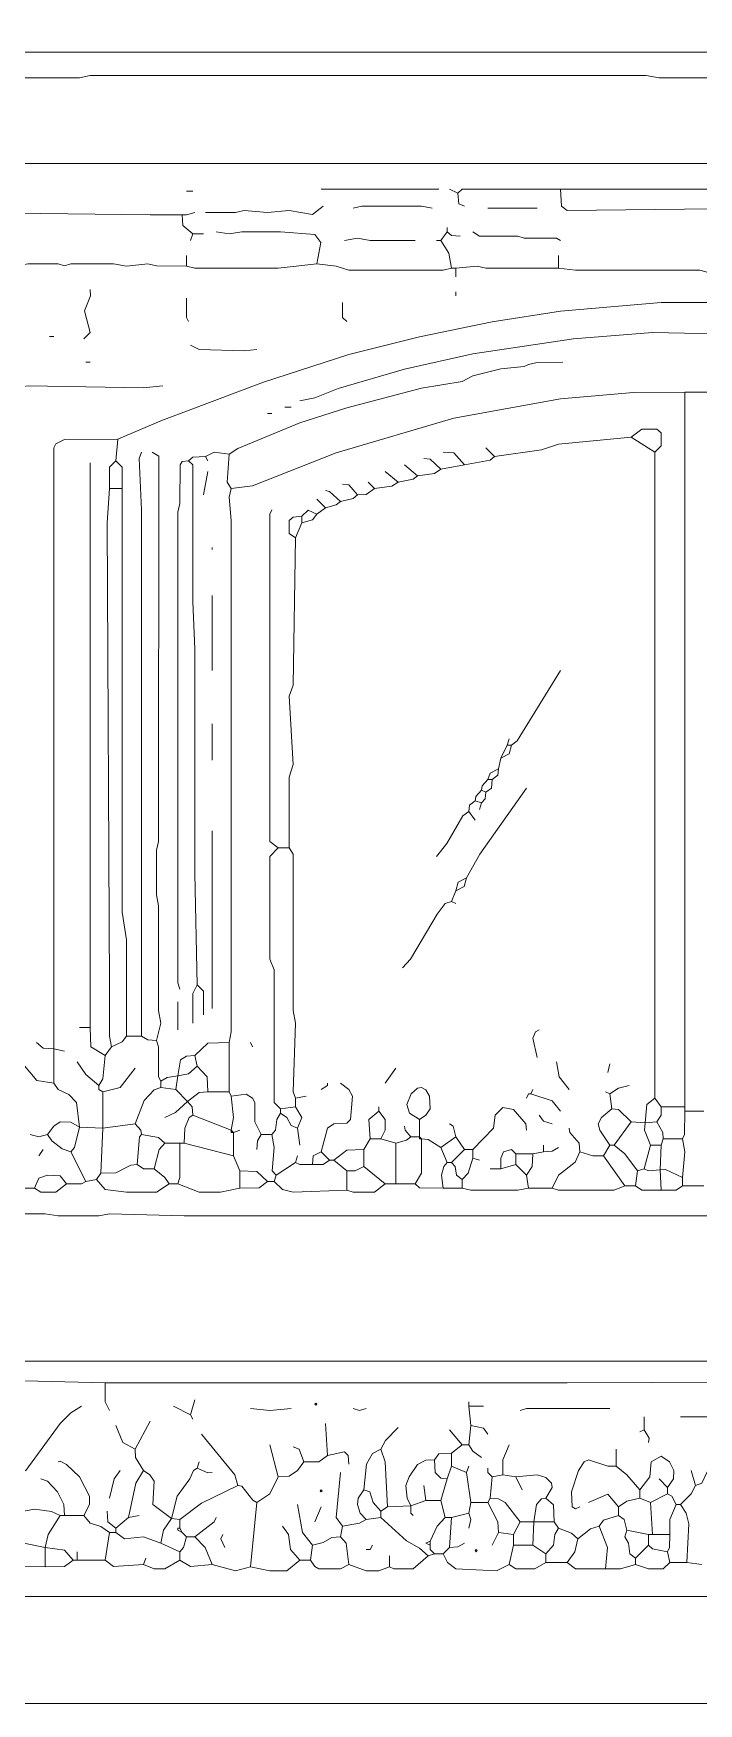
# Model space of a CAD drawing. Header units: millimetres. Extents: x 11 to 20000, y -4 to 8232.
# Drawn here: x 13422 to 14595, y -4 to 2940 of the extents above; entities that cross this region are included whole.
import ezdxf

# ---------------------------------------------------------------- set-up
doc = ezdxf.new("R2010")
doc.units = ezdxf.units.MM
for name, color, linetype, lineweight, true_color in [('ARCHITECTURE', 7, 'Continuous', 13, 0x000000), ('MASONRY_AND_ARCH', 7, 'Continuous', 13, 0x000000), ('PLANTING', 7, 'Continuous', 13, 0x000000)]:
    doc.layers.add(name, color=color, linetype=linetype, lineweight=lineweight, true_color=true_color)

msp = doc.modelspace()

# ---------------------------------------------------------------- linework, layer by layer
at = {"layer": 'ARCHITECTURE', "color": 7, "lineweight": 13, "true_color": 0x000000}
for points in [[(12134.2379, 184.76527), (12156.86233, 188.5379), (12179.48676, 184.77217), (16097.28507, 184.76527), (16123.68213, 180.99548), (16191.55543, 181.14321), (16206.63462, 184.76041), (17153.09389, 184.76527), (17171.9457, 180.99548)], [(12134.2379, -3.7707), (12153.09242, -3.7707), (17149.32127, -3.7707), (17168.17308, -3.7707)]]:
    msp.add_lwpolyline(points, dxfattribs=at)
at = {"layer": 'MASONRY_AND_ARCH', "color": 7, "lineweight": 13, "true_color": 0x000000}
for points in [[(13220.35848, 2941.17647), (13221.26018, 2907.23982), (13227.90781, 2892.30486), (13254.1474, 2879.78846), (13271.94559, 2861.99095), (13299.24842, 2794.11765), (13304.37161, 2718.7026), (13314.47964, 2708.59457), (13382.35294, 2711.16143), (13397.43631, 2711.16143), (15309.20249, 2711.16143), (15331.82692, 2711.16143), (15659.88122, 2711.16143), (15678.73303, 2711.16143), (15874.81335, 2707.53891), (15885.96946, 2712.21799), (15889.73925, 2718.7095), (15894.72149, 2809.20034), (15931.52081, 2865.76143), (15960.33428, 2892.16335), (15968.91787, 2944.94695)], [(13303.16742, 2911.01029), (13329.56301, 2907.23982), (15874.81335, 2907.23982), (15889.89253, 2907.23982)], [(15859.72851, 2869.53269), (15833.33145, 2861.99095), (15674.96041, 2861.99717), (15652.33597, 2865.76143), (15584.46267, 2865.61369), (15565.61086, 2861.99095), (15493.96493, 2862.13869), (15475.11312, 2865.76143), (15365.76357, 2865.7552), (15346.90611, 2861.99717), (15237.55656, 2861.99717), (15214.93213, 2865.76143), (15173.45588, 2865.61369), (15158.37104, 2861.99717), (14524.88688, 2861.99717), (14502.26244, 2865.76143), (13521.8707, 2865.7552), (13503.01618, 2861.99717), (13352.18744, 2861.99785), (13329.56301, 2869.53269)], [(13702.86618, 2662.14152), (13691.55396, 2662.14152)], [(14136.50034, 2665.91256), (14113.8759, 2665.91256), (13936.65848, 2665.91256), (13929.11052, 2665.91278)], [(14170.43699, 2658.37104), (14155.35486, 2665.91256)], [(14170.43699, 2658.37104), (14177.9862, 2665.91256), (14302.41369, 2665.91256), (14321.26697, 2665.91256), (14351.43247, 2665.91256)], [(14170.43699, 2658.37104), (14171.64106, 2639.67172), (14181.74921, 2635.74661)], [(14913.27342, 2665.91256), (14894.41889, 2665.91256), (14845.40011, 2665.91256), (14807.69231, 2665.91256), (14630.46799, 2665.91256), (14607.84355, 2665.91256), (14551.28247, 2665.91256), (14532.42794, 2665.91256), (14445.70136, 2665.91256), (14419.30577, 2665.91256), (14370.28699, 2665.91256), (14351.43247, 2665.91256)], [(14913.27342, 2631.9759), (14894.41889, 2631.9759), (14841.62896, 2631.9759), (14830.31674, 2631.9759), (14819.00452, 2631.9759), (14754.90238, 2631.9759), (14739.819, 2631.9759), (14724.73563, 2631.9759), (14362.74468, 2628.3595), (14352.63654, 2635.75351), (14351.43247, 2665.91256)], [(13288.08405, 2624.43439), (13627.45057, 2620.66369), (13642.53394, 2620.66369), (13657.61731, 2620.66369), (13684.01165, 2620.66369)], [(13706.63609, 2624.43439), (13691.56086, 2620.66369), (13684.01165, 2620.66369)], [(13702.86618, 2586.72726), (13685.21572, 2601.80995), (13684.01165, 2620.66369)], [(13932.88043, 2635.74661), (13914.02715, 2620.81855), (13872.54943, 2628.19864), (13834.84163, 2624.44061), (13793.36391, 2628.19174), (13778.28054, 2624.58213), (13725.49061, 2624.43439)], [(13985.67161, 2631.97613), (14000.75373, 2635.74661), (14106.33484, 2635.74038), (14125.18812, 2631.97613)], [(14309.95475, 2631.97613), (14223.22817, 2631.97613)], [(14151.58371, 2590.49774), (14151.58371, 2598.03948)], [(13702.86618, 2586.72726), (13699.09502, 2575.41505)], [(13702.86618, 2586.72726), (13721.71946, 2586.72726)], [(13921.56821, 2533.93665), (13928.80814, 2571.64378), (13917.7983, 2585.52308), (13857.46606, 2590.49152), (13789.59276, 2590.35), (13766.96833, 2586.72726), (13744.34389, 2590.49774)], [(13970.58824, 2575.41505), (13993.21267, 2579.18552), (14015.8371, 2575.42127), (14095.02262, 2575.41505)], [(14132.73043, 2575.41505), (14140.27149, 2575.41505)], [(14151.58371, 2590.49774), (14140.27149, 2575.41505)], [(14140.27149, 2575.41505), (14154.15079, 2552.79061), (14159.12477, 2526.39491)], [(14151.58371, 2590.49774), (14159.13167, 2584.15396), (14174.20814, 2582.956)], [(14351.43247, 2575.41505), (14343.8845, 2579.03778), (14287.33032, 2579.33326), (14276.0181, 2582.80826), (14208.1448, 2583.11063), (14196.83258, 2590.49774)], [(13389.894, 2530.16618), (13412.51844, 2533.93665), (13465.30962, 2533.78891), (13476.62183, 2530.46233), (13487.93405, 2533.78891), (13563.34842, 2533.93043), (13585.97285, 2530.16618), (13623.68066, 2533.93043), (13638.76278, 2530.31391), (13691.55396, 2530.16618)], [(13691.55396, 2549.01934), (13691.55396, 2530.16618)], [(13921.56821, 2533.93665), (13853.69491, 2526.40113), (13706.63609, 2526.40113), (13691.55396, 2530.16618)], [(13921.56821, 2533.93665), (13955.50486, 2530.01765), (13978.1293, 2522.63066), (14144.04265, 2522.63066), (14159.12477, 2526.39491)], [(14347.66256, 2526.39491), (14347.66256, 2549.01934)], [(14166.66708, 2526.39491), (14159.12477, 2526.39491)], [(14347.66256, 2526.39491), (14219.45701, 2526.40113), (14204.37364, 2530.01154), (14166.66708, 2526.39491)], [(14166.66708, 2526.39491), (14166.66708, 2511.31222)], [(14611.61346, 2518.85396), (14596.53133, 2522.61821), (14377.82805, 2522.63066), (14347.66256, 2526.39491)], [(13521.8707, 2488.68778), (13522.62466, 2477.37557), (13511.76267, 2450.98066), (13521.71606, 2413.27274), (13510.55848, 2401.96052)], [(13695.32387, 2432.1267), (13691.70181, 2439.67466), (13691.55396, 2473.60509)], [(14166.66708, 2484.91731), (14166.66708, 2477.37557)], [(15663.64819, 1168.92817), (15667.41391, 1180.24038), (15667.42081, 2209.65283), (15652.33597, 2223.53213), (15588.23529, 2224.88405), (15565.61086, 2229.56312), (15478.88575, 2268.93563), (15384.61538, 2302.87229), (15211.1595, 2359.42647), (15037.70781, 2405.58405), (14924.58563, 2431.97896), (14905.73111, 2432.27443), (14860.48224, 2443.29118), (14837.85781, 2443.58665), (14815.23337, 2450.83292), (14626.69683, 2466.06335), (14528.65803, 2465.91561), (14351.43247, 2450.83292), (14230.76923, 2431.97896), (14102.56369, 2405.58405), (13978.1293, 2374.51618), (13827.30057, 2325.48982), (13646.30509, 2257.475), (13570.88948, 2224.73631)], [(13966.81708, 2466.06335), (13966.97172, 2439.67466), (13974.35939, 2432.1267)], [(13457.76731, 2405.73179), (13450.22624, 2405.73179)], [(13699.09502, 2390.6483), (13714.17839, 2383.25577), (13793.36391, 2380.53405), (13815.98835, 2383.10735)], [(13891.40271, 2292.60962), (13917.7983, 2297.57726), (13959.27602, 2314.1776), (14076.16934, 2348.12115), (14196.83258, 2375.41787), (14374.0569, 2401.81278), (14513.57466, 2413.26652), (14683.25792, 2409.35452), (14826.54559, 2394.27183), (14879.33676, 2383.25509), (14920.81448, 2382.95962), (14973.60441, 2371.94287), (14992.45894, 2371.6474), (15086.72658, 2348.11425), (15203.61991, 2311.46278), (15211.1595, 2307.69231), (15263.95362, 2292.60962)], [(13514.32839, 2360.48292), (13521.8707, 2360.48292)], [(14355.20362, 2360.48292), (14309.95475, 2360.33518), (14294.87138, 2356.71165), (14287.33032, 2352.94118), (14245.8526, 2349.02217), (14196.83258, 2336.80204), (14177.9793, 2326.7009), (14106.33484, 2315.08631), (13974.35939, 2280.24095), (13891.40271, 2253.85226), (13782.0517, 2208.60339), (13766.96833, 2198.34061)], [(13137.25532, 2319.00452), (13280.54299, 2319.15226), (13333.33292, 2326.39163), (13386.1241, 2315.24027), (13412.51844, 2318.9983), (13616.13835, 2315.23405), (13650.075, 2319.00452)], [(14570.13575, 2307.69231), (14479.63801, 2307.54457), (14351.43247, 2296.23235), (14162.89593, 2262.2957), (13955.50486, 2201.05543), (13808.44604, 2142.83597), (13770.73948, 2138.00905)], [(14570.13575, 2307.69231), (14675.71686, 2307.68609), (14724.73563, 2303.7741), (14766.21459, 2296.52783), (14826.54559, 2292.46188), (14954.75113, 2269.83744), (15169.68326, 2212.36765), (15294.11765, 2167.11878), (15339.36652, 2146.60713), (15369.53054, 2141.77952)], [(14570.13575, 1048.2664), (14570.13575, 2307.69231)], [(13842.38269, 2269.98518), (13834.84163, 2269.98518)], [(13876.31934, 2281.2974), (13865.00713, 2281.2974)], [(14517.34581, 2202.11188), (14528.65758, 2213.4241), (14528.65758, 2236.04163), (14520.96097, 2242.38541), (14494.72138, 2242.53314), (14475.86686, 2228.50679)], [(13457.76731, 1150.07636), (13457.92195, 2209.65283), (13461.6931, 2217.04615), (13476.62183, 2224.58778), (13570.88948, 2224.73631)], [(13567.11957, 2187.02839), (13570.88948, 2224.73631)], [(14219.45701, 2209.65283), (14234.54038, 2194.57014)], [(14475.86686, 2228.50679), (14347.66256, 2216.13824), (14317.49581, 2206.03009), (14234.54038, 2194.57014)], [(14517.34581, 2202.11188), (14475.86686, 2228.50679)], [(13521.87025, 1187.78281), (13521.87025, 1199.09502), (13521.87025, 1236.80147), (13521.87025, 2168.17523), (13521.87025, 2183.25792)], [(13555.80735, 2138.00905), (13555.9621, 2175.71618), (13567.11957, 2187.02839)], [(13567.11957, 2187.02839), (13578.43133, 2175.71618), (13578.43133, 2138.00905)], [(13612.36844, 2202.11188), (13608.60419, 2190.79966), (13612.36799, 2100.30192), (13612.36799, 2077.67749), (13612.36799, 1964.55532), (13612.36799, 1945.70136), (13612.36799, 1821.26697), (13612.36799, 1798.64253), (13612.36799, 1383.86029), (13612.36799, 1274.51075), (13612.36799, 1255.65611), (13612.36799, 1244.34389), (13612.36799, 1172.70079)], [(13631.22172, 2202.11188), (13642.82941, 2194.86629), (13642.52704, 1515.8371), (13638.91052, 1500.75509), (13638.76968, 1421.56957), (13642.52704, 1402.71493), (13642.54084, 1217.94966), (13646.29819, 1195.32523), (13638.76278, 1165.15837)], [(13680.24174, 1255.65611), (13676.47749, 1266.96833), (13676.47749, 2096.53066), (13680.094, 2111.61414), (13680.39649, 2179.48054), (13684.16629, 2185.82432), (13695.32387, 2187.02839)], [(13725.49061, 2194.57014), (13702.86572, 2193.5138), (13695.32387, 2187.02839)], [(13710.40724, 1263.19853), (13706.63654, 1459.27602), (13706.63654, 1481.90045), (13706.63654, 1527.14932), (13706.63654, 1840.12093), (13706.63654, 1855.20362), (13702.86572, 1938.15962), (13702.86572, 1953.2431), (13702.86572, 2130.46731), (13702.86572, 2179.48054), (13695.32387, 2187.02839)], [(13725.49061, 2194.57014), (13740.57274, 2201.95724), (13766.96833, 2198.34061)], [(13729.26052, 2187.02839), (13725.49061, 2194.57014)], [(13770.73948, 2138.00905), (13763.35181, 2149.32127), (13766.96833, 2198.34061)], [(14098.79378, 2160.63348), (14076.16934, 2179.48744)], [(14140.27149, 2171.9457), (14121.41821, 2189.59548), (14110.106, 2190.79966)], [(14140.27149, 2171.9457), (14181.74921, 2179.48744)], [(14181.74921, 2179.48744), (14162.89593, 2200.90769), (14144.04265, 2202.11188)], [(14181.74921, 2179.48744), (14226.99118, 2188.22636), (14234.54038, 2194.57014)], [(14517.34581, 2202.11188), (14517.34581, 1063.34842)], [(13721.71946, 2126.69683), (13729.26052, 2168.17523)], [(14012.06595, 2149.32127), (14023.37817, 2138.00905)], [(14064.85713, 2149.32127), (14053.54491, 2141.93416), (14023.37817, 2138.00905)], [(14064.85713, 2149.32127), (14042.23269, 2168.17523)], [(14098.79378, 2160.63348), (14091.24457, 2154.28971), (14064.85713, 2149.32127)], [(14140.27149, 2171.9457), (14128.95928, 2164.5586), (14098.79378, 2160.63348)], [(13555.80735, 2138.00905), (13552.0362, 2077.67749), (13555.8069, 1259.4259), (13555.8069, 1221.71946), (13555.8069, 1172.70079), (13559.57726, 1153.84615)], [(13555.80735, 2138.00905), (13578.43133, 2138.00905)], [(13585.97285, 1172.70079), (13585.96595, 1342.38405), (13578.43869, 1391.40271), (13578.43133, 2111.61414), (13578.43133, 2138.00905)], [(13770.73948, 2138.00905), (13766.97523, 2122.92636), (13770.73258, 2081.44796), (13770.73948, 1180.24038), (13766.96833, 1161.38857)], [(13936.65158, 2134.23857), (13944.19955, 2133.03439), (13963.04717, 2115.38462)], [(13993.21267, 2126.69683), (13985.66471, 2120.34615), (13963.04717, 2115.38462)], [(13966.81708, 2145.55079), (13977.98145, 2144.34661), (13993.21267, 2126.69683)], [(13993.21267, 2126.69683), (14008.29604, 2127.75317), (14023.37817, 2138.00905)], [(13853.69491, 1504.52489), (13838.61233, 1515.8371), (13838.61233, 1534.69174), (13838.61233, 1564.85577), (13838.61233, 1583.71041), (13838.61233, 2092.75328), (13842.38269, 2100.30192)], [(13895.17342, 2088.98971), (13906.48609, 2100.14027), (13921.56821, 2092.76018)], [(13895.17342, 2077.67749), (13913.87941, 2082.65215), (13921.56821, 2092.76018)], [(13921.56821, 2119.15509), (13936.65158, 2104.0724)], [(13921.56821, 2092.76018), (13936.65158, 2104.0724)], [(13963.04717, 2115.38462), (13955.49796, 2109.03394), (13936.65158, 2104.0724)], [(13895.17342, 2088.98971), (13880.0974, 2087.78552), (13872.54898, 2081.44106), (13872.54898, 2058.83043), (13883.86165, 2051.28179)], [(13895.17342, 2077.67749), (13883.86165, 2051.28179)], [(13895.17342, 2077.67749), (13895.17342, 2088.98971)], [(13736.80238, 2034.31369), (13736.80238, 2032.42839), (13736.80238, 2030.54299)], [(13872.54898, 1504.52489), (13872.54898, 1628.95928), (13880.0905, 1651.58371), (13872.54898, 1772.2483), (13880.0836, 1791.10011), (13883.86165, 2051.28179)], [(13736.80238, 1817.49717), (13736.80238, 1881.59853), (13736.80238, 1900.45249), (13736.80238, 1949.47183)], [(14264.70588, 1685.52036), (14274.82093, 1693.06765), (14351.43247, 1817.49717)], [(13736.80238, 1659.12613), (13736.80238, 1723.22681)], [(14257.16482, 1685.52036), (14245.8526, 1662.89593)], [(14264.70588, 1685.52036), (14260.77998, 1670.44321), (14245.8526, 1662.89593)], [(14260.93473, 1696.83258), (14257.16482, 1685.52036)], [(14264.70588, 1685.52036), (14257.16482, 1685.52036)], [(14245.8526, 1662.89593), (14242.08145, 1644.04129)], [(14223.22817, 1625.18948), (14213.12014, 1613.88213), (14211.91595, 1606.33484)], [(14219.45701, 1602.56505), (14229.56505, 1610.11222), (14230.76923, 1625.18948)], [(14223.22817, 1625.18948), (14227.15271, 1636.49412), (14242.08145, 1644.04129)], [(14223.22817, 1625.18948), (14230.76923, 1625.18948)], [(14230.76923, 1625.18948), (14240.87726, 1632.73665), (14242.08145, 1644.04129)], [(14291.10147, 1610.10464), (14209.20113, 1493.21267), (14185.52036, 1451.7336)], [(14200.60373, 1587.4802), (14201.80792, 1595.02885), (14211.91595, 1606.33484)], [(14219.45701, 1602.56505), (14211.91595, 1606.33484)], [(14211.91595, 1583.71041), (14218.25984, 1591.25769), (14219.45701, 1602.56505)], [(14189.29152, 1568.62839), (14179.03575, 1561.07907), (14150.53428, 1512.06731), (14132.73043, 1489.44287)], [(14189.29152, 1568.62839), (14190.4957, 1579.93303), (14200.60373, 1587.4802)], [(14189.29152, 1568.62839), (14200.60373, 1553.54355)], [(14211.91595, 1583.71041), (14200.60373, 1587.4802)], [(14208.1448, 1572.39819), (14211.91595, 1583.71041)], [(13736.80238, 1534.69174), (13736.80238, 1493.21267), (13736.80238, 1478.13066), (13736.80238, 1221.71946)], [(13853.69491, 1504.52489), (13872.54898, 1504.52489)], [(14166.66708, 1429.10916), (14170.59163, 1444.18643), (14185.52036, 1451.7336)], [(14166.66708, 1429.10916), (14181.59446, 1436.65848), (14185.52036, 1451.7336)], [(14159.12477, 1410.25735), (14166.66708, 1429.10916)], [(14159.12477, 1410.25735), (14147.96029, 1406.33145), (14133.78688, 1387.63292), (14086.42523, 1308.4474), (14072.39819, 1293.36256)], [(14166.66708, 1406.48473), (14159.12477, 1410.25735)]]:
    msp.add_lwpolyline(points, dxfattribs=at)
at = {"layer": 'PLANTING', "color": 7, "lineweight": 13, "true_color": 0x000000}
for points in [[(13853.69491, 1504.52489), (13838.61233, 1489.44287), (13838.61233, 1308.4474), (13846.14695, 1289.59276), (13846.30848, 1055.81357), (13857.46606, 1044.49378)], [(13872.54898, 1504.52489), (13880.0836, 1493.21267), (13880.0974, 1217.94966), (13883.86165, 1195.32523), (13880.0974, 1074.66063), (13883.86165, 1063.34842)], [(13710.40724, 1263.19853), (13703.01403, 1248.11369), (13702.86618, 1195.32523)], [(13721.71946, 1210.40724), (13721.56482, 1251.88631), (13710.40724, 1263.19853)], [(13676.47059, 1184.01301), (13676.47059, 1233.03167)], [(13521.87025, 1187.78281), (13503.01618, 1187.78281)], [(13521.87025, 1187.78281), (13523.07489, 1153.85238), (13548.26505, 1138.76414)], [(14313.7259, 1184.01301), (14307.23303, 1180.0871), (14302.56154, 1168.92817), (14309.95475, 1134.99152)], [(13404.97738, 1168.92817), (13389.9009, 1172.53846), (13383.55713, 1168.77489), (13383.40928, 1153.84615), (13390.95034, 1138.76414), (13427.74955, 1094.71867), (13457.76731, 1089.74265)], [(13457.76731, 1150.07636), (13438.91403, 1151.27975), (13427.60181, 1161.38857)], [(13457.76731, 1150.07636), (13476.62183, 1146.30373)], [(13457.76731, 1150.07636), (13457.76731, 1089.74265)], [(13559.57726, 1153.84615), (13548.26505, 1138.76414)], [(13585.97285, 1172.70079), (13578.28269, 1162.44355), (13559.57726, 1153.84615)], [(13585.97285, 1172.70079), (13612.36799, 1172.70079)], [(13612.36799, 1172.70079), (13623.68756, 1166.35633), (13638.76278, 1165.15837)], [(13638.76278, 1165.15837), (13642.3862, 1153.84615), (13642.68167, 1101.06244), (13646.30509, 1093.51527)], [(13766.96833, 1161.38857), (13729.26052, 1160.18371), (13706.63609, 1138.76414)], [(13766.96833, 1161.38857), (13766.96833, 1074.66063)], [(13808.44604, 1153.84615), (13804.67613, 1161.38857)], [(13536.95283, 1085.97285), (13514.48303, 1104.82749), (13499.24627, 1127.45192)], [(13536.95283, 1085.97285), (13544.3405, 1097.28507), (13548.26505, 1138.76414)], [(13676.47059, 1102.94118), (13681.44593, 1131.0733), (13691.55396, 1137.70701), (13706.63609, 1138.76414)], [(13710.40724, 1119.9095), (13695.17602, 1106.03088), (13676.47059, 1102.94118)], [(13710.40724, 1119.9095), (13706.63609, 1138.76414)], [(13729.26052, 1074.66063), (13728.20407, 1101.05486), (13710.40724, 1119.9095)], [(14366.51584, 1078.43043), (14348.85984, 1101.05486), (14343.8914, 1127.45192)], [(14438.16029, 1123.6793), (14434.38914, 1108.59729)], [(13503.01618, 1012.44344), (13498.04219, 1055.806), (13484.1629, 1069.83371), (13465.31652, 1078.58575), (13457.76731, 1089.74265)], [(13601.05622, 1116.13971), (13574.66063, 1082.35633), (13544.49514, 1074.66063)], [(13646.30509, 1093.51527), (13657.61731, 1099.85769), (13676.47059, 1102.94118)], [(13646.30509, 1093.51527), (13646.30509, 1082.20305)], [(13672.69943, 1078.43043), (13676.47059, 1102.94118)], [(13929.11052, 1078.43043), (13940.42274, 1085.97285), (13940.42274, 1089.74265)], [(13963.04717, 1089.74265), (13977.98145, 1078.42557), (13984.61527, 1067.11821), (13980.69627, 1025.64683), (13974.35249, 1019.30441), (13951.73495, 1017.94491), (13940.57749, 1010.55226), (13929.11052, 969.08088)], [(14061.08597, 1116.13971), (14042.23269, 1089.74265)], [(13536.95283, 1085.97285), (13536.95283, 1078.43043), (13544.49514, 1074.66063)], [(13544.49514, 1074.66063), (13544.49514, 1010.55713)], [(13601.05622, 1018.09955), (13617.19468, 1059.57862), (13634.99287, 1078.27715), (13646.30509, 1082.20305)], [(13672.69943, 1078.43043), (13646.30509, 1082.20305)], [(13693.43891, 1057.69231), (13672.69943, 1078.43043)], [(13693.43891, 1057.69231), (13714.17839, 1073.46267), (13729.26052, 1074.66063)], [(13729.26052, 1074.66063), (13766.96833, 1074.66063)], [(13770.73948, 1067.11821), (13766.96833, 1074.66063)], [(13823.52941, 999.24491), (13812.36493, 1021.86934), (13812.06256, 1055.806), (13808.29129, 1063.34152), (13797.13382, 1070.72851), (13770.73948, 1067.11821)], [(13770.73948, 1006.78733), (13774.50939, 1029.41176), (13770.73948, 1067.11821)], [(13902.71493, 1067.11821), (13883.86165, 1063.34842)], [(13883.86165, 1048.2664), (13883.86165, 1063.34842)], [(14298.64253, 1070.89084), (14294.87138, 1070.89084), (14291.10147, 1063.34842)], [(14298.64253, 1070.89084), (14302.41369, 1078.43043)], [(14298.64253, 1070.89084), (14336.35034, 1058.52149), (14351.43247, 1040.72398)], [(14430.61799, 1074.66063), (14438.16029, 1070.89084)], [(14438.16029, 1070.89084), (14453.24242, 1081.00441), (14472.09695, 1085.97285)], [(14438.16029, 1070.89084), (14441.9302, 1044.49378)], [(14500.37749, 1019.98586), (14503.46663, 1052.0362), (14517.34581, 1063.34842)], [(14528.65758, 1048.2664), (14517.34581, 1063.34842)], [(13693.43891, 1057.69231), (13672.69389, 1038.15136), (13653.84615, 1029.41176)], [(13702.86618, 1033.18156), (13696.3733, 1029.25713), (13688.83224, 1010.55713), (13687.78281, 984.1629)], [(13702.86618, 1033.18156), (13701.59446, 1048.33337), (13693.43891, 1057.69231)], [(13702.86618, 1033.18156), (13770.73948, 1006.78733)], [(13857.46606, 1036.95419), (13850.97455, 1025.64197), (13848.72783, 1006.79423), (13842.38269, 999.24491)], [(13857.46606, 1044.49378), (13883.86165, 1048.2664)], [(13857.46606, 1036.95419), (13857.46606, 1044.49378)], [(13857.46606, 1036.95419), (13868.62364, 1029.40486), (13876.47398, 1015.38541), (13887.63156, 1010.55713)], [(13887.63156, 1010.55713), (13895.32862, 1029.5595), (13883.86165, 1048.2664)], [(14030.92048, 1040.72398), (14013.27002, 1025.64197), (14015.8371, 991.70532)], [(14030.92048, 1048.2664), (14030.92048, 1040.72398)], [(14034.69038, 991.70532), (14042.07805, 1006.78733), (14042.07805, 1025.64197), (14030.92048, 1040.72398)], [(14196.83258, 972.85068), (14233.33631, 1010.55713), (14235.74457, 1033.18156), (14249.62251, 1046.91312), (14268.47704, 1043.29038), (14289.90294, 1018.09955), (14291.10147, 1006.78733)], [(14336.35034, 1018.09955), (14321.41471, 1022.92647), (14313.7259, 1033.18156)], [(14438.16029, 980.3931), (14420.4974, 1006.78733), (14417.64174, 1018.09955), (14423.22466, 1029.41176), (14441.9302, 1044.49378)], [(14475.86686, 1021.86934), (14453.24242, 1043.29038), (14441.9302, 1044.49378)], [(14521.11572, 1021.86934), (14528.65758, 1033.18156), (14528.65758, 1048.2664)], [(14570.13575, 1048.2664), (14528.65758, 1048.2664)], [(14566.36459, 991.70532), (14569.98801, 999.25249), (14570.13575, 1040.72398)], [(14570.13575, 1048.2664), (14570.13575, 1040.72398)], [(14604.0724, 1040.72398), (14570.13575, 1040.72398)], [(13446.45509, 999.24491), (13457.77421, 1014.32217), (13469.07952, 1021.71606), (13487.93405, 1020.81369), (13503.01618, 1012.44344)], [(13503.01618, 1012.44344), (13494.27794, 976.62805), (13487.93405, 969.08088)], [(13503.01618, 1012.44344), (13544.49514, 1010.55713)], [(13540.72398, 931.37161), (13544.49514, 1010.55713)], [(13544.49514, 1010.55713), (13601.05622, 1018.09955)], [(13601.05622, 1018.09955), (13611.16437, 1006.79355), (13612.36844, 999.24491)], [(13770.73948, 1006.78733), (13774.50939, 1003.01753)], [(13770.73948, 1006.78733), (13770.73948, 1003.01753), (13774.50939, 1003.01753)], [(13785.82161, 1006.78733), (13774.50939, 1003.01753)], [(13774.50939, 961.53846), (13774.50939, 1003.01753)], [(13887.63156, 1010.55713), (13891.40271, 980.3931)], [(14076.16934, 1014.32975), (14077.37353, 1006.78111), (14087.48156, 995.47511)], [(14102.56369, 1025.64197), (14102.56369, 995.47511)], [(14166.66708, 995.47511), (14161.69876, 1014.17443), (14155.35486, 1018.09955)], [(14366.51584, 1010.55713), (14367.72002, 1003.00995), (14384.16493, 984.1629), (14385.36912, 969.08088)], [(14475.86686, 1021.86934), (14445.70136, 980.3931)], [(14475.86686, 1021.86934), (14500.37749, 1019.98586)], [(14500.37749, 1019.98586), (14499.54491, 1006.79084), (14509.80351, 980.3931)], [(14521.11572, 1021.86934), (14500.37749, 1019.98586)], [(14521.11572, 1021.86934), (14531.37149, 1003.01753), (14532.42794, 991.70532)], [(13446.45509, 999.24491), (13431.37296, 995.47511), (13416.28959, 999.24491)], [(13438.91403, 972.85068), (13431.37296, 961.53846)], [(13446.45509, 999.24491), (13454.14525, 988.08111), (13472.85068, 973.90701), (13487.93405, 969.08088)], [(13604.82613, 946.45645), (13608.74502, 995.32048), (13612.36844, 999.24491)], [(13612.36844, 999.24491), (13642.53394, 994.27025), (13653.84615, 984.1629)], [(13634.99287, 938.91403), (13643.73111, 972.85068), (13653.84615, 984.1629)], [(13680.24174, 984.1629), (13653.84615, 984.1629)], [(13680.24174, 984.1629), (13680.094, 923.83201), (13676.47059, 912.5198)], [(13687.78281, 984.1629), (13680.24174, 984.1629)], [(13687.78281, 984.1629), (13774.50939, 961.53846)], [(13815.98835, 972.85068), (13817.0448, 987.93269), (13823.52941, 999.24491)], [(13823.52941, 999.24491), (13842.38269, 999.24491)], [(13842.38269, 999.24491), (13846.14695, 976.62048), (13842.53733, 935.1491), (13849.925, 927.60181)], [(13951.73495, 953.99604), (13974.35939, 971.65271), (14004.52489, 972.85068)], [(14004.52489, 972.85068), (14015.8371, 991.70532)], [(14004.52489, 972.85068), (14004.52489, 942.68382)], [(14034.69038, 991.70532), (14015.8371, 991.70532)], [(14034.69038, 991.70532), (14061.08597, 984.1629)], [(14061.08597, 984.1629), (14079.93235, 989.12376), (14087.48156, 995.47511)], [(14061.08597, 984.1629), (14061.08597, 912.5198)], [(14087.48156, 995.47511), (14102.56369, 995.47511)], [(14095.02262, 912.5198), (14106.1802, 931.37161), (14106.33484, 991.70532)], [(14106.33484, 991.70532), (14102.56369, 995.47511)], [(14106.33484, 991.70532), (14102.56369, 991.70532), (14102.56369, 995.47511)], [(14140.27149, 976.62048), (14117.64706, 990.50045), (14106.33484, 991.70532)], [(14166.66708, 995.47511), (14140.27149, 976.62048)], [(14151.58371, 950.22624), (14140.27149, 976.62048)], [(14159.12477, 950.22624), (14181.74921, 972.85068)], [(14166.66708, 995.47511), (14181.74921, 972.85068)], [(14181.74921, 972.85068), (14196.83258, 972.85068)], [(14196.83258, 972.85068), (14196.83258, 957.76867)], [(14245.8526, 938.91403), (14246.00045, 957.76867), (14250.67885, 968.92557), (14264.69898, 972.69604), (14272.24695, 965.30826)], [(14321.26697, 969.08088), (14321.26697, 980.3931)], [(14321.26697, 969.08088), (14336.35034, 970.13654), (14347.66256, 976.62048)], [(14438.16029, 980.3931), (14426.84808, 961.53846)], [(14438.16029, 980.3931), (14445.70136, 980.3931)], [(14445.70136, 980.3931), (14464.40679, 965.30339), (14487.17907, 935.14423)], [(14498.49129, 938.91403), (14509.80351, 980.3931)], [(14528.65803, 980.3931), (14509.80351, 980.3931)], [(14528.65803, 980.3931), (14526.77183, 937.02771)], [(14528.65803, 980.3931), (14532.42794, 991.70532)], [(14532.42794, 991.70532), (14566.36459, 991.70532)], [(14566.36459, 923.83201), (14570.13575, 969.08088), (14566.36459, 991.70532)], [(13514.32839, 916.28959), (13487.93405, 969.08088)], [(13540.72398, 931.37161), (13567.11957, 931.52692), (13593.51391, 945.39932), (13604.82613, 946.45645)], [(13634.99287, 938.91403), (13616.13835, 939.06867), (13604.82613, 946.45645)], [(13785.82161, 935.14423), (13774.50939, 961.53846)], [(13883.86165, 950.22624), (13849.925, 927.60181)], [(13883.86165, 950.22624), (13887.63156, 961.53846)], [(13883.86165, 950.22624), (13891.40962, 946.60351), (13914.02715, 946.45645)], [(13914.02715, 946.45645), (13915.23133, 961.53156), (13929.11052, 969.08088)], [(13914.02715, 946.45645), (13932.88043, 946.60973), (13944.19265, 953.99604)], [(13929.11052, 969.08088), (13944.19265, 953.99604)], [(13951.73495, 953.99604), (13944.19265, 953.99604)], [(13974.35939, 935.14423), (13951.73495, 953.99604)], [(13974.35939, 935.14423), (13989.44152, 935.29751), (14004.52489, 942.68382)], [(14004.52489, 942.68382), (14042.23269, 912.5198)], [(14144.04265, 904.97738), (14141.46867, 927.60181), (14145.23993, 942.67896), (14151.58371, 950.22624)], [(14159.12477, 950.22624), (14151.58371, 950.22624)], [(14159.12477, 950.22624), (14165.46991, 942.67896), (14167.87127, 927.60871), (14177.9793, 920.05939)], [(14196.83258, 957.76867), (14188.08744, 931.37161), (14177.9793, 920.05939)], [(14208.1448, 953.99604), (14196.83258, 957.76867)], [(14272.24695, 946.45645), (14245.8526, 938.91403)], [(14302.41369, 965.30826), (14272.24695, 965.30826)], [(14272.24695, 946.45645), (14272.24695, 965.30826)], [(14272.24695, 946.45645), (14291.10147, 927.60181)], [(14302.41369, 965.30826), (14301.35735, 942.68382), (14291.10147, 927.60181)], [(14321.26697, 969.08088), (14302.41369, 965.30826)], [(14336.35034, 904.97738), (14347.81041, 927.59559), (14376.77172, 950.37398), (14385.36912, 969.08088)], [(14385.36912, 969.08088), (14407.99355, 961.6862), (14426.84808, 961.53846)], [(14464.55464, 908.74717), (14426.84808, 961.53846)], [(13480.39174, 912.5198), (13469.07952, 926.39695), (13446.45509, 927.45407), (13431.52771, 922.63337), (13423.83066, 904.97738)], [(13480.39174, 912.5198), (13506.78043, 912.66686), (13514.32839, 916.28959)], [(13514.32839, 916.28959), (13533.18292, 920.05939)], [(13540.72398, 931.37161), (13533.18292, 920.05939)], [(13661.38722, 912.5198), (13638.76278, 897.58337), (13585.97285, 897.58337), (13548.26505, 902.41097), (13533.18292, 920.05939)], [(13661.38722, 912.5198), (13653.83925, 923.82443), (13634.99287, 938.91403)], [(13785.82161, 935.14423), (13815.98835, 933.93937), (13834.84163, 916.28959)], [(13785.82161, 935.14423), (13785.82161, 904.97738)], [(13785.82161, 904.97738), (13819.75826, 905.13201), (13834.84163, 916.28959)], [(13846.15385, 916.28959), (13834.84163, 916.28959)], [(13846.15385, 916.28959), (13849.925, 927.60181)], [(13974.35939, 901.20758), (13880.0905, 897.58337), (13861.23722, 902.41097), (13846.15385, 916.28959)], [(13974.35939, 901.20758), (13974.35939, 935.14423)], [(14177.9793, 904.97738), (14177.9793, 920.05939)], [(14245.8526, 938.91403), (14226.99808, 938.91403)], [(14294.87138, 904.97738), (14291.10147, 927.60181)], [(14483.40916, 908.74717), (14487.17907, 935.14423)], [(14498.49129, 938.91403), (14487.17907, 935.14423)], [(14526.77183, 937.02771), (14506.0405, 935.29129), (14498.49129, 938.91403)], [(14526.77183, 937.02771), (14536.13145, 937.64219), (14566.36459, 923.83201)], [(14526.77183, 937.02771), (14528.65803, 901.20758)], [(14566.36459, 908.74717), (14566.36459, 923.83201)], [(13423.83066, 904.97738), (13378.58179, 904.97738)], [(13480.39174, 912.5198), (13461.53846, 897.59027), (13435.14287, 897.59027), (13423.83066, 904.97738)], [(13661.38722, 912.5198), (13676.47059, 912.5198)], [(13785.82161, 904.97738), (13751.88495, 897.58337), (13714.17839, 897.58337), (13676.47059, 912.5198)], [(13974.35939, 901.20758), (13985.67161, 897.58337), (14023.37817, 897.59027), (14042.23269, 912.5198)], [(14042.23269, 912.5198), (14061.08597, 912.5198)], [(14095.02262, 912.5198), (14061.08597, 912.5198)], [(14095.02262, 912.5198), (14102.57059, 905.13201), (14144.04265, 904.97738)], [(14144.04265, 904.97738), (14177.9793, 904.97738)], [(14294.87138, 904.97738), (14276.0181, 901.20758), (14193.06143, 901.35464), (14177.9793, 904.97738)], [(14336.35034, 904.97738), (14294.87138, 904.97738)], [(14336.35034, 904.97738), (14347.66256, 901.21244), (14445.70136, 901.21244), (14464.55464, 908.74717)], [(14464.55464, 908.74717), (14483.40916, 908.74717)], [(14528.65803, 901.20758), (14494.72138, 901.36086), (14483.40916, 908.74717)], [(14566.36459, 908.74717), (14555.05238, 901.36086), (14528.65803, 901.20758)], [(14566.36459, 908.74717), (14604.0724, 908.74717)], [(13344.64514, 855.95871), (13359.72851, 859.72851), (13442.68518, 859.72229), (13465.30962, 855.95871), (13536.95283, 856.10577), (13555.80735, 859.72851), (13687.78281, 855.95781), (13710.40724, 855.95781), (13831.07048, 855.95781), (13853.69491, 855.95781), (13891.40271, 855.95781), (13989.44152, 855.95781), (14012.06595, 855.95781), (14106.33484, 855.95781), (14125.18812, 855.95781), (15742.83371, 855.95781), (15761.69118, 855.95781), (15784.31561, 855.95781)], [(13367.26957, 595.77771), (13386.1241, 599.54751), (15761.69118, 599.54751), (15776.77036, 595.77771)], [(13548.26505, 561.84016), (13382.35294, 565.7655), (13372.24491, 573.15814), (13367.26957, 595.77771)], [(13548.26505, 561.84016), (14196.83258, 561.84016), (14219.45701, 561.84016), (14343.8914, 561.84016), (14362.74468, 561.84016), (15418.55204, 565.60464), (15433.63688, 561.84106)], [(13548.26505, 561.84016), (13548.41278, 527.90441), (13555.80735, 512.81957)], [(13706.63609, 531.67421), (13699.09502, 505.27998)], [(13382.35294, 395.9276), (13408.59943, 407.38824), (13469.22862, 490.19514), (13487.93405, 508.90204), (13506.78733, 520.36199)], [(13699.09502, 505.27998), (13668.92952, 520.36199)], [(13699.09502, 505.27998), (13702.86618, 497.73756)], [(13876.31934, 516.59219), (13838.61278, 512.83337), (13804.67613, 516.59219)], [(14008.29604, 516.59219), (13996.98382, 512.83337), (13985.67161, 516.59219)], [(14189.29152, 527.90441), (14189.29152, 520.36199)], [(14215.68586, 520.36199), (14189.29152, 520.36199)], [(14193.06143, 486.42534), (14189.29152, 520.36199)], [(14438.16029, 516.59219), (14291.10147, 516.58529), (14279.78925, 512.81957)], [(14498.49129, 501.50735), (14498.49129, 478.88292)], [(14630.46799, 501.50735), (14562.59468, 501.50735)], [(13601.05622, 444.94627), (13579.62907, 456.4069), (13567.11957, 486.42534)], [(13601.05622, 444.94627), (13627.45057, 493.96776)], [(13717.9483, 471.34333), (13777.22421, 399.6974), (13782.0517, 380.84559)], [(13940.42274, 433.63405), (13936.65158, 490.19514)], [(14034.69038, 444.94627), (14042.38054, 460.03111), (14064.85713, 482.65554)], [(14177.9793, 452.48869), (14155.35486, 478.88292)], [(14193.06143, 486.42534), (14189.29152, 452.48869)], [(14193.06143, 486.42534), (14215.67896, 481.45068), (14223.22817, 471.34333)], [(14490.95023, 475.11312), (14498.49129, 478.88292)], [(14506.0336, 456.25848), (14507.54989, 463.80781), (14498.49129, 478.88292)], [(13601.05622, 444.94627), (13602.11267, 429.86425), (13616.13835, 407.23982)], [(13838.61278, 452.48869), (13853.69491, 395.9276)], [(13898.94378, 422.32183), (13890.34638, 444.79299), (13880.0905, 448.71889)], [(14004.52489, 373.30317), (14009.35249, 418.55204), (14019.75611, 437.25826), (14034.69038, 444.94627)], [(14034.69038, 444.94627), (14042.08495, 422.32183), (14046.0026, 343.13631)], [(14177.9793, 452.48869), (14159.12477, 437.40667)], [(14177.9793, 452.48869), (14189.29152, 452.48869)], [(14211.91595, 429.86425), (14196.83948, 441.18269), (14189.29152, 452.48869)], [(14260.93473, 452.48869), (14249.77715, 426.09446), (14249.62251, 399.6974)], [(14449.47251, 444.94627), (14449.47251, 414.78224)], [(13510.55848, 328.0543), (13520.81437, 346.90894), (13520.81437, 361.99095), (13502.86143, 395.9276), (13480.39174, 417.5026), (13469.23416, 423.84638), (13465.30962, 422.32183)], [(13710.40724, 411.00962), (13714.17839, 422.32183)], [(13898.94378, 422.32183), (13887.62602, 407.38756), (13872.54943, 397.12557), (13853.69491, 395.9276)], [(13940.42274, 433.63405), (13925.33937, 422.47715), (13898.94378, 422.32183)], [(13940.42274, 433.63405), (13970.58133, 439.96538), (13976.92511, 433.62919), (13978.1293, 418.55204)], [(14128.95928, 426.09446), (14113.8759, 425.03733), (14098.94163, 417.4957), (14084.619, 395.9276), (14078.27523, 380.84559), (14080.99559, 358.21697), (14087.48156, 345.02262)], [(14128.95928, 426.09446), (14136.50724, 436.20181), (14159.12477, 437.40667)], [(14128.95928, 426.09446), (14130.16346, 403.47002), (14140.27149, 393.3612), (14151.58371, 392.15781)], [(14151.58371, 392.15781), (14159.12477, 414.78224)], [(14159.12477, 437.40667), (14159.12477, 414.78224)], [(14159.12477, 414.78224), (14185.52036, 403.47002)], [(14189.29152, 414.78224), (14185.52036, 403.47002)], [(14449.47251, 414.78224), (14434.38914, 414.9293), (14400.45249, 425.79061), (14393.05928, 422.16855), (14382.79649, 407.23982), (14370.43484, 369.53337), (14371.49118, 343.29163), (14377.82805, 339.66889), (14385.36912, 343.13631)], [(14449.47251, 414.78224), (14468.32579, 399.6974), (14490.95023, 373.30317)], [(14490.95023, 373.30317), (14508.74706, 395.9276), (14511.00758, 422.31697), (14528.65803, 432.43066), (14543.59231, 422.32183), (14551.13473, 407.23982), (14550.22613, 392.15781), (14539.97025, 377.07296)], [(14588.98903, 380.84559), (14600.14649, 384.77002), (14608.9, 403.47002), (14622.92568, 418.55204)], [(13476.62183, 328.0543), (13475.4233, 346.90894), (13464.11109, 369.53337), (13446.45509, 388.2319), (13435.14287, 392.15781)], [(13555.80735, 358.22115), (13564.54016, 392.15781), (13574.66063, 407.23982)], [(13589.744, 324.2845), (13602.25351, 384.61538), (13616.13835, 407.23982)], [(13665.15837, 322.39819), (13632.4259, 346.90894), (13634.83824, 388.38518), (13627.44502, 399.69253), (13616.13835, 407.23982)], [(13665.15837, 322.39819), (13675.57579, 361.99095), (13697.89785, 392.15781), (13703.91572, 407.08518), (13710.40724, 411.00962)], [(13710.40724, 411.00962), (13729.25362, 402.71606), (13736.80283, 403.47002)], [(13853.69491, 395.9276), (13838.45814, 365.76075), (13815.98835, 350.67873)], [(13963.04717, 403.47002), (13955.6595, 324.2845), (13966.81708, 309.19966)], [(14151.58371, 392.15781), (14140.27149, 354.44853)], [(14193.06143, 350.67873), (14185.52036, 403.47002)], [(14223.22817, 411.00962), (14223.22817, 403.47002), (14230.76923, 395.9276)], [(14230.76923, 395.9276), (14226.99808, 358.22115)], [(14230.76923, 395.9276), (14249.62251, 399.6974)], [(14272.24695, 395.9276), (14249.62251, 399.6974)], [(14325.03812, 358.22115), (14336.1888, 377.07296), (14335.14627, 384.61538), (14325.03812, 394.87127), (14309.95475, 399.69253), (14272.24695, 395.9276)], [(14283.55916, 373.30317), (14272.24695, 395.9276)], [(14524.88688, 392.15781), (14539.97025, 377.07296)], [(14588.98903, 380.84559), (14581.44796, 407.23982)], [(13782.0517, 380.84559), (13717.9483, 349.6224), (13680.24174, 320.51188)], [(13815.98835, 350.67873), (13808.58824, 354.60385), (13789.45192, 379.64072), (13782.0517, 380.84559)], [(14004.52489, 373.30317), (13994.269, 358.22115), (13993.36041, 346.90894), (13998.18111, 331.8241), (14008.29604, 320.51188)], [(14004.52489, 373.30317), (14014.78077, 369.37805), (14020.81244, 350.67873), (14034.69038, 335.59672)], [(14113.8759, 354.44853), (14087.48156, 345.02262)], [(14110.106, 380.84559), (14113.8759, 354.44853)], [(14140.27149, 354.44853), (14113.8759, 354.44853)], [(14140.27149, 354.44853), (14147.81256, 324.2845)], [(14223.22817, 350.67873), (14226.99808, 358.22115)], [(14279.78925, 316.74208), (14253.39367, 350.53032), (14242.08145, 357.16403), (14226.99808, 358.22115)], [(14325.03812, 358.22115), (14317.49581, 357.01629), (14309.05995, 346.90894), (14304.29864, 316.74208)], [(14340.12025, 316.74208), (14338.91606, 346.76052), (14325.03812, 358.22115)], [(14453.24242, 343.13631), (14434.38224, 365.59989), (14400.45249, 350.67873)], [(14490.95023, 358.22115), (14468.32579, 353.24514), (14453.24242, 343.13631)], [(14490.95023, 358.22115), (14490.95023, 373.30317)], [(14490.95023, 358.22115), (14509.80351, 350.67873)], [(14539.97025, 365.76075), (14509.80351, 350.67873)], [(14539.97025, 365.76075), (14539.97025, 377.07296)], [(14539.97025, 365.76075), (14547.37048, 361.83631), (14555.05238, 346.90894)], [(14588.98903, 380.84559), (14581.30023, 365.76075), (14562.59468, 346.90894)], [(13469.07952, 328.0543), (13453.9974, 334.53959), (13423.83066, 339.2181), (13404.97738, 335.59672)], [(13442.68518, 271.49321), (13447.65226, 294.11765), (13469.07952, 328.0543)], [(13476.62183, 328.0543), (13469.07952, 328.0543)], [(13476.62183, 328.0543), (13510.55848, 328.0543)], [(13510.55848, 328.0543), (13521.87624, 314.16946), (13540.72398, 308.1509), (13555.80735, 297.88744)], [(13567.11957, 305.42986), (13553.24038, 316.74208), (13552.0362, 335.59672)], [(13567.11957, 305.42986), (13589.744, 324.2845)], [(13589.744, 324.2845), (13608.59729, 328.0543)], [(13744.34389, 324.2845), (13740.41799, 316.88292), (13706.63609, 290.34785)], [(13804.67613, 237.55656), (13815.98835, 350.67873)], [(13887.63156, 346.90894), (13896.22342, 297.88744), (13914.02715, 275.26301)], [(13929.11052, 343.13631), (13917.7983, 316.74208)], [(14008.29604, 320.51188), (14034.69038, 324.2845)], [(14034.69038, 335.59672), (14046.0026, 343.13631)], [(14034.69038, 324.2845), (14034.69038, 335.59672)], [(14117.64706, 256.4112), (14102.56369, 270.43688), (14079.93925, 282.95385), (14034.69038, 324.2845)], [(14087.48156, 345.02262), (14046.0026, 343.13631)], [(14091.25147, 328.0543), (14087.48156, 331.8241), (14087.48156, 345.02262)], [(14121.41821, 282.80543), (14133.92771, 309.19966), (14147.81256, 324.2845)], [(14159.12477, 324.2845), (14147.81256, 324.2845)], [(14155.35486, 271.49321), (14159.12477, 324.2845)], [(14189.29152, 331.8241), (14159.12477, 324.2845)], [(14193.06143, 350.67873), (14189.29152, 331.8241)], [(14189.29152, 331.8241), (14193.05452, 320.51188), (14189.29152, 305.42986)], [(14223.22817, 350.67873), (14193.06143, 350.67873)], [(14242.08145, 297.88744), (14240.88428, 316.74208), (14223.22817, 350.67873)], [(14453.24242, 328.0543), (14426.85498, 319.45622), (14419.30577, 309.19966)], [(14453.24242, 343.13631), (14453.24242, 328.0543)], [(14453.24242, 328.0543), (14463.49819, 320.50701), (14468.32579, 301.66007)], [(14513.57466, 294.11765), (14509.80351, 350.67873)], [(14543.74016, 294.11765), (14543.8879, 320.51188), (14555.05238, 346.90894)], [(14562.59468, 346.90894), (14555.05238, 346.90894)], [(14562.59468, 346.90894), (14572.85057, 331.8241), (14577.52896, 312.97229), (14573.9069, 245.09898)], [(13548.26505, 248.86878), (13555.80735, 297.88744)], [(13567.11957, 297.88744), (13555.80735, 297.88744)], [(13567.11957, 305.42986), (13567.11957, 297.88744)], [(13567.11957, 297.88744), (13582.2017, 286.73054), (13616.13835, 290.19253), (13646.30509, 279.03563)], [(13665.15837, 322.39819), (13651.27353, 301.66007), (13646.30509, 279.03563)], [(13665.15837, 322.39819), (13680.24174, 320.51188)], [(13680.24174, 305.42986), (13676.47059, 305.42986), (13676.47059, 301.66007), (13684.01165, 297.88744)], [(13680.24174, 305.42986), (13680.24174, 320.51188)], [(13680.24174, 305.42986), (13684.01165, 297.88744)], [(13684.01165, 297.88744), (13691.55396, 290.34785)], [(13891.40271, 248.86878), (13875.42443, 267.72342), (13871.3509, 294.11765), (13861.23722, 309.19966)], [(13966.81708, 309.19966), (13963.04717, 290.34785)], [(14008.29604, 320.51188), (13996.98382, 314.02794), (13966.81708, 309.19966)], [(14242.08145, 297.88744), (14230.76923, 275.26301)], [(14242.08145, 297.88744), (14268.47704, 294.11765)], [(14279.78925, 316.74208), (14268.47704, 294.11765)], [(14279.78925, 316.74208), (14304.29864, 316.74208)], [(14302.41369, 275.26301), (14304.29864, 316.74208)], [(14340.12025, 316.74208), (14304.29864, 316.74208)], [(14347.66256, 305.42986), (14341.16968, 294.11765), (14338.91606, 275.26301), (14325.03812, 260.181)], [(14340.12025, 316.74208), (14347.66256, 305.42986)], [(14381.59921, 286.57523), (14370.28699, 296.69027), (14347.66256, 305.42986)], [(14381.59921, 286.57523), (14404.22364, 304.37353), (14419.30577, 309.19966)], [(14430.61799, 233.78586), (14434.2345, 271.49321), (14419.30577, 309.19966)], [(14483.40916, 252.63857), (14473.30113, 260.1879), (14470.89977, 279.03563), (14464.71618, 290.34785), (14468.32579, 301.66007)], [(14506.0336, 294.11765), (14468.32579, 301.66007)], [(13442.68518, 271.49321), (13404.97738, 279.03563)], [(13442.68518, 271.49321), (13476.62183, 266.52477), (13491.70396, 248.86878)], [(13442.68518, 271.49321), (13442.68518, 237.55656)], [(13680.24174, 263.95079), (13646.30509, 279.03563)], [(13680.24174, 263.95079), (13686.58563, 271.50011), (13691.55396, 290.34785)], [(13691.55396, 290.34785), (13706.63609, 290.34785)], [(13706.63609, 290.34785), (13724.43428, 271.48699), (13736.80283, 241.32636)], [(13755.65611, 294.11765), (13752.18179, 286.57036), (13759.42726, 271.49321)], [(13910.256, 248.86878), (13914.02715, 275.26301)], [(13963.04717, 290.34785), (13947.9638, 289.29072), (13932.88043, 280.23281), (13914.02715, 275.26301)], [(13963.04717, 290.34785), (13973.15532, 279.03563), (13978.1293, 241.32636)], [(14008.29604, 267.72342), (14015.8371, 267.72342), (14019.60826, 275.26301)], [(14121.41821, 275.26301), (14113.8759, 279.03563), (14121.41821, 282.80543)], [(14121.41821, 275.26301), (14121.41821, 282.80543)], [(14128.95928, 260.181), (14121.41821, 267.72342), (14121.41821, 275.26301)], [(14144.04265, 260.181), (14155.35486, 271.49321)], [(14181.74921, 279.03563), (14170.43699, 272.54955), (14155.35486, 271.49321)], [(14260.93473, 241.32636), (14268.47704, 275.26301)], [(14268.47704, 294.11765), (14268.47704, 275.26301)], [(14302.41369, 275.26301), (14268.47704, 275.26301)], [(14302.41369, 275.26301), (14325.03812, 260.181)], [(14362.74468, 245.09898), (14376.62387, 263.95079), (14381.59921, 286.57523)], [(14483.40916, 252.63857), (14506.0336, 275.26301)], [(14506.0336, 294.11765), (14513.57466, 294.11765)], [(14506.0336, 294.11765), (14506.0336, 275.26301)], [(14506.0336, 275.26301), (14513.58156, 268.92059), (14539.97025, 263.95079)], [(14543.74016, 294.11765), (14513.57466, 294.11765)], [(14539.97025, 263.95079), (14543.59231, 271.50011), (14543.74016, 294.11765)], [(13378.58179, 241.32636), (13389.894, 237.7043), (13442.68518, 237.55656)], [(13491.70396, 248.86878), (13476.62183, 237.7112), (13442.68518, 237.55656)], [(13491.70396, 248.86878), (13499.24627, 248.86878)], [(13499.24627, 263.95079), (13499.24627, 248.86878)], [(13548.26505, 248.86878), (13499.24627, 248.86878)], [(13616.13835, 241.32636), (13563.34842, 237.7112), (13548.26505, 248.86878)], [(13616.13835, 241.32636), (13619.9095, 252.63857)], [(13616.13835, 241.32636), (13634.99287, 233.93382), (13653.84615, 233.9345), (13680.24174, 248.86878)], [(13680.24174, 263.95079), (13680.24174, 248.86878)], [(13680.24174, 248.86878), (13699.09502, 237.70498), (13736.80283, 241.32636)], [(13804.67613, 237.55656), (13778.28054, 230.16256), (13736.80283, 241.32636)], [(13891.40271, 248.86878), (13868.77828, 230.16946), (13838.61278, 230.16256), (13804.67613, 237.55656)], [(13891.40271, 248.86878), (13910.256, 248.86878)], [(13910.256, 248.86878), (13917.8052, 237.7112), (13925.33937, 233.94005), (13963.04717, 233.9345), (13978.1293, 241.32636)], [(14049.77376, 237.55656), (14030.92048, 230.16256), (14008.29604, 230.16256), (13978.1293, 241.32636)], [(14049.77376, 256.4112), (14049.77376, 237.55656)], [(14117.64706, 256.4112), (14091.25147, 233.94005), (14057.32172, 233.93382), (14049.77376, 237.55656)], [(14128.95928, 260.181), (14117.64706, 256.4112)], [(14144.04265, 260.181), (14128.95928, 260.181)], [(14144.04265, 260.181), (14151.73145, 245.09898), (14166.66708, 233.94005), (14238.31029, 230.16256), (14260.93473, 241.32636)], [(14260.93473, 241.32636), (14272.24695, 233.94005), (14306.1836, 233.94005), (14325.03812, 245.09898)], [(14325.03812, 245.09898), (14325.03812, 260.181)], [(14362.74468, 245.09898), (14325.03812, 245.09898)], [(14362.74468, 245.09898), (14377.82805, 233.78586), (14430.61799, 233.78586)], [(14483.40916, 241.32636), (14457.01357, 233.78586), (14430.61799, 233.78586)], [(14483.40916, 252.63857), (14483.40916, 241.32636)], [(14483.40916, 241.32636), (14506.0336, 233.78586), (14517.34581, 233.78586), (14532.42794, 233.78586), (14543.74016, 245.09898)], [(14539.97025, 263.95079), (14543.74016, 245.09898)], [(14573.9069, 245.09898), (14543.74016, 245.09898)], [(14600.30124, 241.32636), (14573.9069, 245.09898)]]:
    msp.add_lwpolyline(points, dxfattribs=at)
for points in [[(14102.56369, 1025.94989), (14084.76674, 1037.10124), (14080.09389, 1052.0362), (14087.63631, 1070.89084), (14098.79378, 1080.99751), (14106.33484, 1082.04072), (14113.72805, 1078.27715), (14120.36188, 1067.11821), (14121.26357, 1044.49378), (14113.869, 1033.18914)], [(13917.79785, 524.13269), (13919.68326, 526.0181), (13921.56867, 524.13269), (13919.68326, 522.2474)], [(13927.22477, 371.41776), (13929.11007, 373.30317), (13930.99548, 371.41776), (13929.11007, 369.53247)], [(14200.60328, 265.8371), (14202.48869, 267.72251), (14204.3741, 265.8371), (14202.48869, 263.9517)]]:
    msp.add_lwpolyline(points, close=True, dxfattribs=at)

doc.saveas('drawing.dxf')
